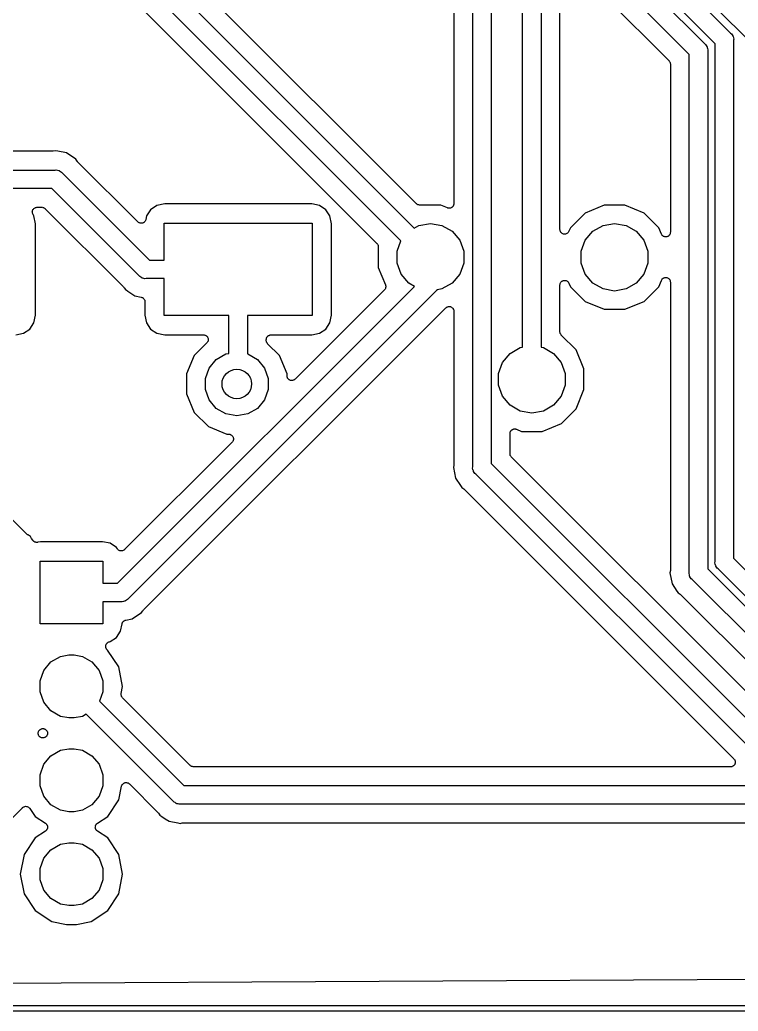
# Model space of a CAD drawing. Extents: x 92.1 to 192.1, y -135.1 to -45.9.
# Drawn here: x 128.75 to 148.17, y -135.07 to -108.26 of the extents above; entities that cross this region are included whole.
import ezdxf

# ---------------------------------------------------------------- set-up
doc = ezdxf.new("R2010")
doc.units = 0
doc.header["$MEASUREMENT"] = 0
doc.layers.add('BLACK', color=7, linetype='CONTINUOUS')

msp = doc.modelspace()

# ---------------------------------------------------------------- linework, layer by layer
at = {"layer": 'BLACK', "linetype": 'CONTINUOUS'}
for p, q in [((116.768, -77.4184), (147.967, -108.617)), ((149.997, -110.364), (117.049, -77.4165)), ((115.996, -77.636), (147.267, -108.907)), ((147.548, -108.906), (116.349, -77.7064)), ((146.848, -109.195), (115.577, -77.924)), ((113.726, -88.2011), (139.418, -113.893)), ((139.479, -113.236), (114.271, -88.0278)), ((139.056, -114.238), (113.307, -88.4891)), ((113.751, -89.6514), (138.407, -114.308)), ((140.996, -120.355), (140.996, -105.323)), ((141.496, -105.23), (141.496, -120.262)), ((140.488, -105.586), (140.488, -113.23)), ((142.846, -105.59), (142.846, -117.113)), ((142.346, -117.113), (142.346, -105.683)), ((143.57, -106.636), (146.303, -109.369)), ((143.354, -113.93), (143.354, -106.726)), ((147.967, -108.617), (147.992, -108.639)), ((147.992, -108.639), (148.009, -108.668)), ((148.009, -108.668), (148.028, -108.695)), ((148.028, -108.695), (148.031, -108.705)), ((148.031, -108.705), (148.037, -108.715)), ((148.037, -108.715), (148.042, -108.748)), ((148.042, -108.748), (148.051, -108.78)), ((148.051, -108.78), (148.048, -108.813)), ((148.048, -108.813), (148.048, -122.823)), ((147.267, -108.907), (147.292, -108.929)), ((147.292, -108.929), (147.309, -108.957)), ((147.309, -108.957), (147.328, -108.985)), ((147.328, -108.985), (147.331, -108.995)), ((147.331, -108.995), (147.337, -109.005)), ((147.337, -109.005), (147.342, -109.038)), ((147.342, -109.038), (147.351, -109.07)), ((147.351, -109.07), (147.348, -109.103)), ((147.348, -109.103), (147.348, -123.113)), ((147.548, -122.916), (147.548, -108.906)), ((146.303, -109.369), (146.306, -109.373)), ((146.306, -109.373), (146.31, -109.377)), ((146.31, -109.377), (146.319, -109.391)), ((146.319, -109.391), (146.328, -109.405)), ((146.328, -109.405), (146.33, -109.41)), ((146.848, -123.206), (146.848, -109.195)), ((146.33, -109.41), (146.332, -109.415)), ((146.332, -109.415), (146.335, -109.431)), ((146.335, -109.431), (146.34, -109.447)), ((146.34, -109.447), (146.339, -109.453)), ((146.339, -109.453), (146.34, -109.459)), ((146.34, -109.459), (146.34, -114.007)), ((129.632, -111.815), (124.316, -111.815)), ((129.644, -111.813), (129.632, -111.815)), ((129.657, -111.812), (129.644, -111.813)), ((129.719, -111.8), (129.657, -111.812)), ((129.782, -111.812), (129.719, -111.8)), ((130.015, -111.859), (129.782, -111.812)), ((129.782, -111.812), (129.782, -111.812)), ((130.266, -112.026), (130.015, -111.859)), ((130.301, -112.079), (130.266, -112.026)), ((130.31, -112.088), (130.301, -112.079)), ((123.669, -112.323), (129.708, -112.323)), ((129.708, -112.323), (129.741, -112.32)), ((129.741, -112.32), (129.773, -112.328)), ((129.773, -112.328), (129.806, -112.334)), ((129.806, -112.334), (129.816, -112.34)), ((129.816, -112.34), (129.826, -112.343)), ((129.826, -112.343), (129.854, -112.362)), ((130.317, -112.098), (130.31, -112.088)), ((131.945, -113.727), (130.317, -112.098)), ((129.854, -112.362), (129.882, -112.378)), ((129.882, -112.378), (129.904, -112.404)), ((129.904, -112.404), (132.261, -114.761)), ((129.616, -112.823), (123.669, -112.823)), ((131.973, -115.18), (129.616, -112.823)), ((129.094, -113.436), (129.1, -113.419)), ((129.1, -113.419), (129.105, -113.402)), ((129.105, -113.402), (129.107, -113.398)), ((129.107, -113.398), (129.109, -113.394)), ((129.109, -113.394), (129.12, -113.381)), ((129.12, -113.381), (129.131, -113.366)), ((129.131, -113.366), (129.134, -113.364)), ((129.134, -113.364), (129.137, -113.361)), ((129.137, -113.361), (129.152, -113.352)), ((129.152, -113.352), (129.167, -113.342)), ((129.167, -113.342), (129.172, -113.341)), ((129.172, -113.341), (129.175, -113.338)), ((129.175, -113.338), (129.193, -113.335)), ((129.193, -113.335), (129.21, -113.331)), ((129.21, -113.331), (129.214, -113.332)), ((129.214, -113.332), (129.219, -113.331)), ((129.219, -113.331), (129.353, -113.331)), ((129.353, -113.331), (129.358, -113.332)), ((129.358, -113.332), (129.364, -113.331)), ((129.364, -113.331), (129.38, -113.336)), ((129.38, -113.336), (129.396, -113.338)), ((129.396, -113.338), (129.401, -113.341)), ((129.401, -113.341), (129.406, -113.343)), ((129.406, -113.343), (129.42, -113.352)), ((129.42, -113.352), (129.434, -113.361)), ((129.434, -113.361), (129.438, -113.365)), ((129.438, -113.365), (129.442, -113.368)), ((129.442, -113.368), (131.56, -115.486)), ((132.291, -113.395), (132.179, -113.563)), ((132.459, -113.283), (132.291, -113.395)), ((132.67, -113.241), (132.459, -113.283)), ((136.645, -113.241), (132.67, -113.241)), ((136.856, -113.283), (136.645, -113.241)), ((137.024, -113.395), (136.856, -113.283)), ((137.136, -113.563), (137.024, -113.395)), ((139.484, -113.239), (139.479, -113.236)), ((139.487, -113.243), (139.484, -113.239)), ((139.502, -113.252), (139.487, -113.243)), ((139.515, -113.261), (139.502, -113.252)), ((139.521, -113.263), (139.515, -113.261)), ((139.526, -113.265), (139.521, -113.263)), ((139.542, -113.268), (139.526, -113.265)), ((139.558, -113.273), (139.542, -113.268)), ((139.563, -113.272), (139.558, -113.273)), ((139.569, -113.273), (139.563, -113.272)), ((140.132, -113.273), (139.569, -113.273)), ((140.312, -113.347), (140.132, -113.273)), ((140.326, -113.35), (140.312, -113.347)), ((140.339, -113.355), (140.326, -113.35)), ((140.347, -113.355), (140.339, -113.355)), ((140.355, -113.357), (140.347, -113.355)), ((140.369, -113.355), (140.355, -113.357)), ((140.383, -113.355), (140.369, -113.355)), ((140.391, -113.352), (140.383, -113.355)), ((140.399, -113.351), (140.391, -113.352)), ((140.411, -113.345), (140.399, -113.351)), ((140.424, -113.34), (140.411, -113.345)), ((140.43, -113.335), (140.424, -113.34)), ((140.438, -113.331), (140.43, -113.335)), ((140.447, -113.321), (140.438, -113.331)), ((140.458, -113.312), (140.447, -113.321)), ((140.462, -113.304), (140.458, -113.312)), ((140.468, -113.298), (140.462, -113.304)), ((140.473, -113.285), (140.468, -113.298)), ((140.48, -113.273), (140.473, -113.285)), ((140.481, -113.265), (140.48, -113.273)), ((140.485, -113.258), (140.481, -113.265)), ((140.488, -113.23), (140.485, -113.244)), ((140.485, -113.244), (140.485, -113.258)), ((144.551, -113.273), (144.033, -113.487)), ((145.111, -113.273), (144.551, -113.273)), ((145.628, -113.487), (145.111, -113.273)), ((129.092, -113.444), (129.094, -113.44)), ((129.094, -113.462), (129.092, -113.444)), ((129.094, -113.44), (129.094, -113.436)), ((129.094, -113.48), (129.094, -113.462)), ((129.095, -113.484), (129.094, -113.48)), ((129.095, -113.488), (129.095, -113.484)), ((129.102, -113.504), (129.095, -113.488)), ((129.109, -113.521), (129.102, -113.504)), ((129.111, -113.525), (129.109, -113.521)), ((129.113, -113.528), (129.111, -113.525)), ((129.136, -113.563), (129.113, -113.528)), ((129.178, -113.774), (129.136, -113.563)), ((132.15, -113.686), (132.143, -113.703)), ((132.158, -113.67), (132.15, -113.686)), ((132.159, -113.662), (132.158, -113.666)), ((132.158, -113.666), (132.158, -113.67)), ((132.179, -113.563), (132.159, -113.662)), ((137.178, -113.774), (137.136, -113.563)), ((144.033, -113.487), (143.637, -113.883)), ((146.024, -113.883), (145.628, -113.487)), ((129.178, -116.249), (129.178, -113.774)), ((131.949, -113.729), (131.945, -113.727)), ((131.951, -113.732), (131.949, -113.729)), ((131.966, -113.742), (131.951, -113.732)), ((131.981, -113.752), (131.966, -113.742)), ((131.985, -113.753), (131.981, -113.752)), ((131.989, -113.755), (131.985, -113.753)), ((132.006, -113.759), (131.989, -113.755)), ((132.024, -113.763), (132.006, -113.759)), ((132.028, -113.763), (132.024, -113.763)), ((132.032, -113.764), (132.028, -113.763)), ((132.05, -113.761), (132.032, -113.764)), ((132.068, -113.76), (132.05, -113.761)), ((132.072, -113.758), (132.068, -113.76)), ((132.076, -113.757), (132.072, -113.758)), ((132.091, -113.749), (132.076, -113.757)), ((132.108, -113.741), (132.091, -113.749)), ((132.111, -113.738), (132.108, -113.741)), ((132.114, -113.736), (132.111, -113.738)), ((132.126, -113.722), (132.114, -113.736)), ((132.139, -113.71), (132.126, -113.722)), ((132.141, -113.706), (132.139, -113.71)), ((132.143, -113.703), (132.141, -113.706)), ((132.658, -114.761), (132.658, -113.761)), ((132.658, -113.761), (136.658, -113.761)), ((136.658, -113.761), (136.658, -116.261)), ((137.178, -116.249), (137.178, -113.774)), ((139.418, -113.893), (139.54, -113.822)), ((139.54, -113.822), (139.852, -113.767)), ((139.852, -113.767), (140.165, -113.822)), ((140.165, -113.822), (140.44, -113.981)), ((143.357, -113.949), (143.354, -113.93)), ((143.359, -113.968), (143.357, -113.949)), ((143.637, -113.883), (143.598, -113.978)), ((144.243, -113.981), (144.518, -113.822)), ((144.518, -113.822), (144.831, -113.767)), ((144.831, -113.767), (145.143, -113.822)), ((145.143, -113.822), (145.418, -113.981)), ((146.096, -114.055), (146.024, -113.883)), ((140.44, -113.981), (140.644, -114.224)), ((140.644, -114.224), (140.752, -114.522)), ((143.361, -113.97), (143.359, -113.968)), ((143.361, -113.973), (143.361, -113.97)), ((143.371, -113.99), (143.361, -113.973)), ((143.38, -114.007), (143.371, -113.99)), ((143.382, -114.009), (143.38, -114.007)), ((143.383, -114.011), (143.382, -114.009)), ((143.398, -114.024), (143.383, -114.011)), ((143.412, -114.037), (143.398, -114.024)), ((143.415, -114.038), (143.412, -114.037)), ((143.417, -114.04), (143.415, -114.038)), ((143.435, -114.046), (143.417, -114.04)), ((143.453, -114.054), (143.435, -114.046)), ((143.456, -114.054), (143.453, -114.054)), ((143.459, -114.055), (143.456, -114.054)), ((143.478, -114.055), (143.459, -114.055)), ((143.497, -114.055), (143.478, -114.055)), ((143.5, -114.055), (143.497, -114.055)), ((143.503, -114.055), (143.5, -114.055)), ((143.521, -114.048), (143.503, -114.055)), ((143.539, -114.042), (143.521, -114.048)), ((143.541, -114.04), (143.539, -114.042)), ((143.544, -114.04), (143.541, -114.04)), ((143.559, -114.027), (143.544, -114.04)), ((143.574, -114.015), (143.559, -114.027)), ((143.576, -114.013), (143.574, -114.015)), ((143.578, -114.011), (143.576, -114.013)), ((143.588, -113.994), (143.578, -114.011)), ((143.598, -113.978), (143.588, -113.994)), ((143.931, -114.522), (144.039, -114.224)), ((144.039, -114.224), (144.243, -113.981)), ((145.418, -113.981), (145.622, -114.224)), ((145.622, -114.224), (145.731, -114.522)), ((146.106, -114.072), (146.096, -114.055)), ((146.116, -114.088), (146.106, -114.072)), ((146.118, -114.09), (146.116, -114.088)), ((146.119, -114.093), (146.118, -114.09)), ((146.135, -114.104), (146.119, -114.093)), ((146.149, -114.117), (146.135, -114.104)), ((146.152, -114.118), (146.149, -114.117)), ((146.154, -114.119), (146.152, -114.118)), ((146.173, -114.125), (146.154, -114.119)), ((146.191, -114.132), (146.173, -114.125)), ((146.194, -114.132), (146.191, -114.132)), ((146.196, -114.133), (146.194, -114.132)), ((146.216, -114.132), (146.196, -114.133)), ((146.235, -114.132), (146.216, -114.132)), ((146.238, -114.131), (146.235, -114.132)), ((146.24, -114.131), (146.238, -114.131)), ((146.258, -114.123), (146.24, -114.131)), ((146.276, -114.117), (146.258, -114.123)), ((146.279, -114.115), (146.276, -114.117)), ((146.281, -114.114), (146.279, -114.115)), ((146.295, -114.101), (146.281, -114.114)), ((146.31, -114.088), (146.295, -114.101)), ((146.312, -114.086), (146.31, -114.088)), ((146.314, -114.084), (146.312, -114.086)), ((146.323, -114.067), (146.314, -114.084)), ((146.332, -114.05), (146.323, -114.067)), ((146.333, -114.047), (146.332, -114.05)), ((146.334, -114.045), (146.333, -114.047)), ((146.337, -114.026), (146.334, -114.045)), ((146.34, -114.007), (146.337, -114.026)), ((138.407, -114.308), (138.41, -114.312)), ((138.41, -114.312), (138.415, -114.316)), ((138.415, -114.316), (138.423, -114.33)), ((138.423, -114.33), (138.433, -114.344)), ((138.433, -114.344), (138.434, -114.349)), ((138.434, -114.349), (138.437, -114.354)), ((138.437, -114.354), (138.44, -114.37)), ((138.44, -114.37), (138.444, -114.387)), ((138.444, -114.387), (138.443, -114.392)), ((138.443, -114.392), (138.444, -114.398)), ((138.444, -114.398), (138.444, -114.961)), ((138.952, -114.522), (139.056, -114.238)), ((132.261, -114.761), (132.658, -114.761)), ((138.952, -114.84), (138.952, -114.522)), ((140.752, -114.522), (140.752, -114.84)), ((143.931, -114.84), (143.931, -114.522)), ((145.731, -114.522), (145.731, -114.84)), ((138.444, -114.961), (138.638, -115.428)), ((139.061, -115.138), (138.952, -114.84)), ((140.752, -114.84), (140.644, -115.138)), ((144.039, -115.138), (143.931, -114.84)), ((145.731, -114.84), (145.622, -115.138)), ((131.994, -115.206), (131.973, -115.18)), ((132.023, -115.222), (131.994, -115.206)), ((132.05, -115.241), (132.023, -115.222)), ((132.061, -115.244), (132.05, -115.241)), ((132.071, -115.25), (132.061, -115.244)), ((132.103, -115.256), (132.071, -115.25)), ((132.135, -115.264), (132.103, -115.256)), ((132.168, -115.261), (132.135, -115.264)), ((132.658, -115.261), (132.168, -115.261)), ((132.658, -116.261), (132.658, -115.261)), ((139.265, -115.381), (139.061, -115.138)), ((140.644, -115.138), (140.44, -115.381)), ((144.243, -115.381), (144.039, -115.138)), ((145.622, -115.138), (145.418, -115.381)), ((146.096, -115.307), (146.106, -115.29)), ((146.106, -115.29), (146.116, -115.274)), ((146.116, -115.274), (146.118, -115.272)), ((146.118, -115.272), (146.119, -115.269)), ((146.119, -115.269), (146.135, -115.258)), ((146.135, -115.258), (146.149, -115.245)), ((146.149, -115.245), (146.152, -115.244)), ((146.152, -115.244), (146.154, -115.243)), ((146.154, -115.243), (146.173, -115.237)), ((146.173, -115.237), (146.191, -115.23)), ((146.191, -115.23), (146.194, -115.23)), ((146.194, -115.23), (146.196, -115.229)), ((146.196, -115.229), (146.216, -115.23)), ((146.216, -115.23), (146.235, -115.23)), ((146.235, -115.23), (146.238, -115.231)), ((146.238, -115.231), (146.24, -115.231)), ((146.24, -115.231), (146.258, -115.239)), ((146.258, -115.239), (146.276, -115.245)), ((146.276, -115.245), (146.279, -115.247)), ((146.279, -115.247), (146.281, -115.248)), ((146.281, -115.248), (146.295, -115.261)), ((146.295, -115.261), (146.31, -115.274)), ((146.31, -115.274), (146.312, -115.276)), ((146.312, -115.276), (146.314, -115.278)), ((146.314, -115.278), (146.323, -115.295)), ((146.323, -115.295), (146.332, -115.312)), ((131.396, -123.499), (139.423, -115.472)), ((131.56, -115.486), (131.567, -115.496)), ((131.567, -115.496), (131.576, -115.505)), ((131.576, -115.505), (131.611, -115.558)), ((131.611, -115.558), (131.664, -115.593)), ((138.61, -115.566), (136.195, -117.982)), ((138.615, -115.559), (138.61, -115.566)), ((138.621, -115.554), (138.615, -115.559)), ((138.628, -115.541), (138.621, -115.554)), ((138.636, -115.53), (138.628, -115.541)), ((138.638, -115.522), (138.636, -115.53)), ((138.638, -115.428), (138.64, -115.436)), ((138.642, -115.515), (138.638, -115.522)), ((138.64, -115.436), (138.643, -115.444)), ((138.643, -115.501), (138.642, -115.515)), ((138.643, -115.444), (138.644, -115.457)), ((138.647, -115.487), (138.643, -115.501)), ((138.644, -115.457), (138.647, -115.471)), ((138.647, -115.471), (138.646, -115.479)), ((138.646, -115.479), (138.647, -115.487)), ((139.423, -115.472), (139.265, -115.381)), ((140.045, -115.561), (140.021, -115.58)), ((140.165, -115.54), (140.045, -115.561)), ((140.44, -115.381), (140.165, -115.54)), ((143.354, -115.432), (143.357, -115.413)), ((143.354, -116.697), (143.354, -115.432)), ((143.357, -115.413), (143.359, -115.394)), ((143.359, -115.394), (143.361, -115.392)), ((143.361, -115.389), (143.371, -115.372)), ((143.361, -115.392), (143.361, -115.389)), ((143.371, -115.372), (143.38, -115.355)), ((143.38, -115.355), (143.382, -115.353)), ((143.382, -115.353), (143.383, -115.351)), ((143.383, -115.351), (143.398, -115.338)), ((143.398, -115.338), (143.412, -115.325)), ((143.412, -115.325), (143.415, -115.324)), ((143.415, -115.324), (143.417, -115.322)), ((143.417, -115.322), (143.435, -115.316)), ((143.435, -115.316), (143.453, -115.308)), ((143.453, -115.308), (143.456, -115.308)), ((143.456, -115.308), (143.459, -115.307)), ((143.459, -115.307), (143.478, -115.307)), ((143.478, -115.307), (143.497, -115.307)), ((143.497, -115.307), (143.5, -115.307)), ((143.5, -115.307), (143.503, -115.307)), ((143.503, -115.307), (143.521, -115.314)), ((143.521, -115.314), (143.539, -115.32)), ((143.539, -115.32), (143.541, -115.322)), ((143.541, -115.322), (143.544, -115.322)), ((143.544, -115.322), (143.559, -115.335)), ((143.559, -115.335), (143.574, -115.347)), ((143.574, -115.347), (143.576, -115.349)), ((143.576, -115.349), (143.578, -115.351)), ((143.578, -115.351), (143.588, -115.368)), ((143.588, -115.368), (143.598, -115.384)), ((143.598, -115.384), (143.637, -115.479)), ((143.637, -115.479), (144.033, -115.875)), ((144.518, -115.54), (144.243, -115.381)), ((144.831, -115.595), (144.518, -115.54)), ((145.143, -115.54), (144.831, -115.595)), ((145.418, -115.381), (145.143, -115.54)), ((145.628, -115.875), (146.024, -115.479)), ((146.024, -115.479), (146.096, -115.307)), ((146.332, -115.312), (146.333, -115.315)), ((146.333, -115.315), (146.334, -115.317)), ((146.334, -115.317), (146.337, -115.336)), ((146.337, -115.336), (146.34, -115.355)), ((146.34, -115.355), (146.34, -123.13)), ((131.664, -115.593), (131.664, -115.593)), ((131.664, -115.593), (131.67, -115.597)), ((131.67, -115.597), (131.67, -115.597)), ((131.67, -115.597), (131.67, -115.597)), ((131.67, -115.597), (131.862, -115.725)), ((140.021, -115.58), (131.684, -123.918)), ((131.862, -115.725), (132.035, -115.76)), ((132.035, -115.76), (132.054, -115.767)), ((132.054, -115.767), (132.074, -115.774)), ((132.074, -115.774), (132.075, -115.775)), ((132.075, -115.775), (132.076, -115.776)), ((132.076, -115.776), (132.092, -115.789)), ((132.092, -115.789), (132.107, -115.803)), ((132.107, -115.803), (132.108, -115.804)), ((132.108, -115.804), (132.109, -115.805)), ((132.109, -115.805), (132.119, -115.823)), ((132.119, -115.823), (132.13, -115.841)), ((132.097, -124.223), (140.271, -116.05)), ((132.13, -115.841), (132.13, -115.842)), ((132.13, -115.842), (132.13, -115.843)), ((132.13, -115.843), (132.134, -115.864)), ((132.134, -115.864), (132.137, -115.884)), ((132.137, -115.884), (132.137, -116.249)), ((140.271, -116.05), (140.284, -116.04)), ((140.284, -116.04), (140.297, -116.029)), ((140.297, -116.029), (140.302, -116.027)), ((140.302, -116.027), (140.307, -116.024)), ((140.307, -116.024), (140.323, -116.02)), ((140.323, -116.02), (140.339, -116.014)), ((140.339, -116.014), (140.344, -116.014)), ((140.344, -116.014), (140.35, -116.013)), ((140.35, -116.013), (140.366, -116.014)), ((140.366, -116.014), (140.383, -116.014)), ((140.383, -116.014), (140.388, -116.016)), ((140.388, -116.016), (140.393, -116.017)), ((140.393, -116.017), (140.409, -116.024)), ((140.409, -116.024), (140.424, -116.029)), ((140.424, -116.029), (140.428, -116.033)), ((140.428, -116.033), (140.433, -116.035)), ((140.433, -116.035), (140.445, -116.047)), ((140.445, -116.047), (140.458, -116.058)), ((140.458, -116.058), (140.461, -116.063)), ((140.461, -116.063), (140.465, -116.067)), ((140.465, -116.067), (140.472, -116.082)), ((140.472, -116.082), (140.48, -116.096)), ((140.48, -116.096), (140.481, -116.101)), ((140.481, -116.101), (140.483, -116.107)), ((140.483, -116.107), (140.485, -116.123)), ((144.033, -115.875), (144.551, -116.089)), ((144.551, -116.089), (145.111, -116.089)), ((145.111, -116.089), (145.628, -115.875)), ((129.136, -116.459), (129.178, -116.249)), ((132.137, -116.249), (132.179, -116.459)), ((134.408, -116.261), (132.658, -116.261)), ((134.408, -117.284), (134.408, -116.261)), ((136.658, -116.261), (134.908, -116.261)), ((134.908, -116.261), (134.908, -117.298)), ((137.136, -116.459), (137.178, -116.249)), ((140.485, -116.123), (140.488, -116.139)), ((140.488, -116.139), (140.488, -120.278)), ((128.856, -116.74), (129.024, -116.627)), ((129.024, -116.627), (129.136, -116.459)), ((132.179, -116.459), (132.291, -116.627)), ((132.291, -116.627), (132.459, -116.74)), ((136.856, -116.74), (137.024, -116.627)), ((137.024, -116.627), (137.136, -116.459)), ((128.645, -116.782), (128.856, -116.74)), ((132.459, -116.74), (132.67, -116.782)), ((132.67, -116.782), (133.721, -116.782)), ((133.721, -116.782), (133.738, -116.785)), ((133.738, -116.785), (133.754, -116.786)), ((133.754, -116.786), (133.759, -116.788)), ((133.759, -116.788), (133.765, -116.789)), ((133.765, -116.789), (133.779, -116.798)), ((133.779, -116.798), (133.794, -116.805)), ((133.794, -116.805), (133.798, -116.809)), ((133.798, -116.809), (133.803, -116.811)), ((133.803, -116.811), (133.814, -116.824)), ((133.814, -116.824), (133.825, -116.836)), ((133.825, -116.836), (133.828, -116.841)), ((133.828, -116.841), (133.831, -116.845)), ((133.831, -116.845), (133.837, -116.861)), ((133.837, -116.861), (133.844, -116.876)), ((133.844, -116.876), (133.844, -116.881)), ((133.844, -116.881), (133.846, -116.887)), ((133.846, -116.887), (133.846, -116.903)), ((133.846, -116.903), (133.848, -116.92)), ((135.416, -116.909), (135.418, -116.898)), ((135.416, -116.932), (135.416, -116.909)), ((135.418, -116.887), (135.421, -116.876)), ((135.418, -116.898), (135.418, -116.887)), ((135.421, -116.876), (135.423, -116.865)), ((135.423, -116.865), (135.429, -116.856)), ((135.429, -116.856), (135.433, -116.845)), ((135.433, -116.845), (135.44, -116.837)), ((135.44, -116.837), (135.445, -116.827)), ((135.445, -116.827), (135.454, -116.82)), ((135.454, -116.82), (135.461, -116.811)), ((135.461, -116.811), (135.471, -116.806)), ((135.471, -116.806), (135.479, -116.799)), ((135.479, -116.799), (135.49, -116.795)), ((135.49, -116.795), (135.499, -116.789)), ((135.499, -116.789), (135.51, -116.787)), ((135.51, -116.787), (135.521, -116.784)), ((135.521, -116.784), (135.532, -116.784)), ((135.532, -116.784), (135.543, -116.782)), ((135.543, -116.782), (136.645, -116.782)), ((136.645, -116.782), (136.856, -116.74)), ((143.355, -116.703), (143.354, -116.697)), ((143.354, -116.708), (143.355, -116.703)), ((143.358, -116.724), (143.354, -116.708)), ((143.361, -116.741), (143.358, -116.724)), ((143.364, -116.745), (143.361, -116.741)), ((143.365, -116.751), (143.364, -116.745)), ((143.375, -116.764), (143.365, -116.751)), ((143.383, -116.779), (143.375, -116.764)), ((143.388, -116.782), (143.383, -116.779)), ((143.391, -116.787), (143.388, -116.782)), ((143.789, -117.185), (143.391, -116.787)), ((133.811, -116.998), (133.469, -117.341)), ((133.821, -116.985), (133.811, -116.998)), ((133.831, -116.972), (133.821, -116.985)), ((133.833, -116.967), (133.831, -116.972)), ((133.836, -116.962), (133.833, -116.967)), ((133.841, -116.946), (133.836, -116.962)), ((133.846, -116.931), (133.841, -116.946)), ((133.848, -116.92), (133.846, -116.925)), ((133.846, -116.925), (133.846, -116.931)), ((135.417, -116.938), (135.416, -116.932)), ((135.416, -116.944), (135.417, -116.938)), ((135.42, -116.96), (135.416, -116.944)), ((135.423, -116.976), (135.42, -116.96)), ((135.426, -116.981), (135.423, -116.976)), ((135.427, -116.986), (135.426, -116.981)), ((135.437, -117), (135.427, -116.986)), ((135.445, -117.014), (135.437, -117)), ((135.45, -117.018), (135.445, -117.014)), ((135.453, -117.022), (135.45, -117.018)), ((135.771, -117.341), (135.453, -117.022)), ((142.008, -117.283), (142.283, -117.124)), ((142.283, -117.124), (142.346, -117.113)), ((142.846, -117.113), (142.908, -117.124)), ((142.908, -117.124), (143.183, -117.283)), ((133.469, -117.341), (133.262, -117.84)), ((133.873, -117.678), (134.065, -117.449)), ((134.065, -117.449), (134.325, -117.299)), ((134.325, -117.299), (134.408, -117.284)), ((134.908, -117.298), (134.915, -117.299)), ((134.915, -117.299), (135.175, -117.449)), ((135.175, -117.449), (135.367, -117.678)), ((135.978, -117.84), (135.771, -117.341)), ((141.804, -117.526), (142.008, -117.283)), ((143.183, -117.283), (143.387, -117.526)), ((144.004, -117.703), (143.789, -117.185)), ((133.77, -117.96), (133.873, -117.678)), ((135.367, -117.678), (135.47, -117.96)), ((141.696, -117.824), (141.804, -117.526)), ((143.387, -117.526), (143.496, -117.824)), ((144.004, -118.263), (144.004, -117.703)), ((133.262, -117.84), (133.262, -118.38)), ((133.77, -118.26), (133.77, -117.96)), ((135.47, -117.96), (135.47, -118.26)), ((135.978, -117.892), (135.978, -117.84)), ((135.981, -117.908), (135.978, -117.892)), ((135.982, -117.925), (135.981, -117.908)), ((135.985, -117.93), (135.982, -117.925)), ((135.986, -117.935), (135.985, -117.93)), ((135.994, -117.95), (135.986, -117.935)), ((136.001, -117.965), (135.994, -117.95)), ((136.005, -117.969), (136.001, -117.965)), ((136.008, -117.973), (136.005, -117.969)), ((136.02, -117.984), (136.008, -117.973)), ((136.032, -117.996), (136.02, -117.984)), ((136.195, -117.982), (136.181, -117.991)), ((141.696, -118.142), (141.696, -117.824)), ((143.496, -117.824), (143.496, -118.142)), ((136.037, -117.998), (136.032, -117.996)), ((136.041, -118.002), (136.037, -117.998)), ((136.057, -118.007), (136.041, -118.002)), ((136.072, -118.014), (136.057, -118.007)), ((136.078, -118.015), (136.072, -118.014)), ((136.083, -118.017), (136.078, -118.015)), ((136.1, -118.017), (136.083, -118.017)), ((136.116, -118.018), (136.1, -118.017)), ((136.121, -118.017), (136.116, -118.018)), ((136.127, -118.017), (136.121, -118.017)), ((136.143, -118.011), (136.127, -118.017)), ((136.159, -118.007), (136.143, -118.011)), ((136.163, -118.004), (136.159, -118.007)), ((136.168, -118.002), (136.163, -118.004)), ((136.181, -117.991), (136.168, -118.002)), ((141.804, -118.44), (141.696, -118.142)), ((143.496, -118.142), (143.387, -118.44)), ((133.262, -118.38), (133.469, -118.879)), ((133.873, -118.542), (133.77, -118.26)), ((135.47, -118.26), (135.367, -118.542)), ((142.008, -118.683), (141.804, -118.44)), ((143.387, -118.44), (143.183, -118.683)), ((143.789, -118.781), (144.004, -118.263)), ((134.065, -118.771), (133.873, -118.542)), ((134.325, -118.921), (134.065, -118.771)), ((135.175, -118.771), (134.915, -118.921)), ((135.367, -118.542), (135.175, -118.771)), ((142.283, -118.842), (142.008, -118.683)), ((143.183, -118.683), (142.908, -118.842)), ((143.393, -119.177), (143.789, -118.781)), ((133.469, -118.879), (133.851, -119.261)), ((134.62, -118.973), (134.325, -118.921)), ((134.915, -118.921), (134.62, -118.973)), ((142.596, -118.897), (142.283, -118.842)), ((142.908, -118.842), (142.596, -118.897)), ((133.851, -119.261), (134.35, -119.468)), ((142.122, -119.327), (142.136, -119.325)), ((142.136, -119.325), (142.144, -119.327)), ((142.876, -119.391), (143.393, -119.177)), ((134.35, -119.468), (134.402, -119.468)), ((134.402, -119.468), (134.418, -119.471)), ((134.418, -119.471), (134.435, -119.472)), ((134.435, -119.472), (134.44, -119.475)), ((134.44, -119.475), (134.445, -119.476)), ((134.445, -119.476), (134.46, -119.484)), ((134.46, -119.484), (134.475, -119.491)), ((134.475, -119.491), (134.479, -119.495)), ((134.479, -119.495), (134.483, -119.498)), ((134.483, -119.498), (134.494, -119.51)), ((134.494, -119.51), (134.506, -119.522)), ((134.506, -119.522), (134.508, -119.527)), ((134.508, -119.527), (134.512, -119.531)), ((134.512, -119.531), (134.517, -119.547)), ((134.517, -119.547), (134.524, -119.562)), ((134.524, -119.562), (134.525, -119.568)), ((134.525, -119.568), (134.527, -119.573)), ((134.527, -119.573), (134.527, -119.59)), ((134.527, -119.59), (134.528, -119.606)), ((142.004, -119.452), (142.006, -119.438)), ((142.004, -119.999), (142.004, -119.452)), ((142.006, -119.438), (142.007, -119.424)), ((142.007, -119.424), (142.01, -119.417)), ((142.01, -119.417), (142.011, -119.408)), ((142.011, -119.408), (142.018, -119.396)), ((142.018, -119.396), (142.023, -119.384)), ((142.023, -119.384), (142.029, -119.377)), ((142.029, -119.377), (142.033, -119.37)), ((142.033, -119.37), (142.044, -119.361)), ((142.044, -119.361), (142.053, -119.351)), ((142.053, -119.351), (142.061, -119.347)), ((142.061, -119.347), (142.067, -119.342)), ((142.067, -119.342), (142.08, -119.337)), ((142.08, -119.337), (142.092, -119.331)), ((142.092, -119.331), (142.101, -119.33)), ((142.101, -119.33), (142.109, -119.327)), ((142.109, -119.327), (142.122, -119.327)), ((142.144, -119.327), (142.153, -119.327)), ((142.153, -119.327), (142.166, -119.332)), ((142.166, -119.332), (142.179, -119.335)), ((142.179, -119.335), (142.316, -119.391)), ((142.316, -119.391), (142.876, -119.391)), ((134.492, -119.685), (131.587, -122.59)), ((134.501, -119.671), (134.492, -119.685)), ((134.512, -119.658), (134.501, -119.671)), ((134.514, -119.653), (134.512, -119.658)), ((134.517, -119.649), (134.514, -119.653)), ((134.521, -119.633), (134.517, -119.649)), ((134.527, -119.617), (134.521, -119.633)), ((134.528, -119.606), (134.527, -119.611)), ((134.527, -119.611), (134.527, -119.617)), ((142.005, -120.004), (142.004, -119.999)), ((142.004, -120.01), (142.005, -120.004)), ((142.008, -120.026), (142.004, -120.01)), ((142.011, -120.042), (142.008, -120.026)), ((142.014, -120.047), (142.011, -120.042)), ((142.015, -120.053), (142.014, -120.047)), ((142.025, -120.066), (142.015, -120.053)), ((142.033, -120.081), (142.025, -120.066)), ((142.038, -120.084), (142.033, -120.081)), ((142.041, -120.089), (142.038, -120.084)), ((149.681, -127.729), (142.041, -120.089)), ((128.966, -122.186), (127.003, -120.223)), ((140.485, -120.303), (140.473, -120.366)), ((140.473, -120.366), (140.532, -120.661)), ((140.488, -120.278), (140.485, -120.291)), ((140.485, -120.291), (140.485, -120.303)), ((140.993, -120.388), (140.996, -120.355)), ((141.001, -120.42), (140.993, -120.388)), ((141.496, -120.262), (149.508, -128.274)), ((140.532, -120.661), (140.664, -120.859)), ((141.007, -120.452), (141.001, -120.42)), ((141.013, -120.462), (141.007, -120.452)), ((141.016, -120.473), (141.013, -120.462)), ((141.035, -120.5), (141.016, -120.473)), ((141.051, -120.529), (141.035, -120.5)), ((141.077, -120.55), (141.051, -120.529)), ((149.22, -128.693), (141.077, -120.55)), ((140.664, -120.859), (140.664, -120.859)), ((140.664, -120.859), (140.699, -120.912)), ((140.699, -120.912), (140.752, -120.947)), ((140.752, -120.947), (140.761, -120.956)), ((140.761, -120.956), (140.771, -120.963)), ((140.771, -120.963), (148.057, -128.249)), ((128.977, -122.194), (128.966, -122.186)), ((128.986, -122.202), (128.977, -122.194)), ((129.039, -122.238), (128.986, -122.202)), ((129.074, -122.29), (129.039, -122.238)), ((129.106, -122.339), (129.074, -122.29)), ((129.112, -122.345), (129.106, -122.339)), ((129.117, -122.353), (129.112, -122.345)), ((129.127, -122.361), (129.117, -122.353)), ((129.137, -122.371), (129.127, -122.361)), ((129.144, -122.375), (129.137, -122.371)), ((129.151, -122.38), (129.144, -122.375)), ((129.164, -122.385), (129.151, -122.38)), ((129.177, -122.391), (129.164, -122.385)), ((129.185, -122.392), (129.177, -122.391)), ((129.193, -122.394), (129.185, -122.392)), ((129.207, -122.394), (129.193, -122.394)), ((129.22, -122.395), (129.207, -122.394)), ((129.229, -122.394), (129.22, -122.395)), ((129.237, -122.393), (129.229, -122.394)), ((129.312, -122.378), (129.237, -122.393)), ((130.987, -122.378), (129.312, -122.378)), ((131.198, -122.42), (130.987, -122.378)), ((131.366, -122.533), (131.198, -122.42)), ((131.391, -122.571), (131.366, -122.533)), ((131.392, -122.572), (131.391, -122.571)), ((131.393, -122.573), (131.392, -122.572)), ((131.407, -122.587), (131.393, -122.573)), ((131.422, -122.602), (131.407, -122.587)), ((131.423, -122.603), (131.422, -122.602)), ((131.424, -122.604), (131.423, -122.603)), ((131.443, -122.613), (131.424, -122.604)), ((131.461, -122.622), (131.443, -122.613)), ((131.463, -122.622), (131.461, -122.622)), ((131.464, -122.623), (131.463, -122.622)), ((131.485, -122.624), (131.464, -122.623)), ((131.505, -122.627), (131.485, -122.624)), ((131.507, -122.626), (131.505, -122.627)), ((131.508, -122.627), (131.507, -122.626)), ((131.528, -122.621), (131.508, -122.627)), ((131.548, -122.616), (131.528, -122.621)), ((131.549, -122.615), (131.548, -122.616)), ((131.551, -122.615), (131.549, -122.615)), ((131.567, -122.603), (131.551, -122.615)), ((131.585, -122.592), (131.567, -122.603)), ((131.587, -122.59), (131.585, -122.591)), ((131.585, -122.591), (131.585, -122.592)), ((129.3, -124.599), (129.3, -122.899)), ((129.3, -122.899), (131, -122.899)), ((131, -122.899), (131, -123.499)), ((147.545, -122.949), (147.548, -122.916)), ((147.554, -122.981), (147.545, -122.949)), ((147.559, -123.014), (147.554, -122.981)), ((147.565, -123.023), (147.559, -123.014)), ((147.568, -123.034), (147.565, -123.023)), ((147.587, -123.061), (147.568, -123.034)), ((147.604, -123.09), (147.587, -123.061)), ((148.048, -122.823), (151.74, -126.516)), ((146.338, -123.154), (146.325, -123.217)), ((146.325, -123.217), (146.384, -123.513)), ((146.34, -123.13), (146.338, -123.142)), ((146.338, -123.142), (146.338, -123.154)), ((146.845, -123.239), (146.848, -123.206)), ((146.854, -123.271), (146.845, -123.239)), ((146.859, -123.304), (146.854, -123.271)), ((146.865, -123.313), (146.859, -123.304)), ((146.868, -123.324), (146.865, -123.313)), ((146.887, -123.351), (146.868, -123.324)), ((147.348, -123.113), (151.685, -127.45)), ((147.629, -123.111), (147.604, -123.09)), ((151.452, -126.935), (147.629, -123.111)), ((131, -123.499), (131.396, -123.499)), ((146.384, -123.513), (146.516, -123.71)), ((146.904, -123.38), (146.887, -123.351)), ((146.929, -123.401), (146.904, -123.38)), ((151.397, -127.869), (146.929, -123.401)), ((146.516, -123.71), (146.516, -123.71)), ((146.516, -123.71), (146.552, -123.763)), ((146.552, -123.763), (146.604, -123.799)), ((146.604, -123.799), (146.613, -123.807)), ((146.613, -123.807), (146.624, -123.814)), ((146.624, -123.814), (150.358, -127.549)), ((131.489, -123.999), (131, -123.999)), ((131, -123.999), (131, -124.599)), ((131.522, -124.002), (131.489, -123.999)), ((131.554, -123.993), (131.522, -124.002)), ((131.586, -123.987), (131.554, -123.993)), ((131.596, -123.982), (131.586, -123.987)), ((131.607, -123.979), (131.596, -123.982)), ((131.634, -123.96), (131.607, -123.979)), ((131.663, -123.943), (131.634, -123.96)), ((131.684, -123.918), (131.663, -123.943)), ((131.795, -124.463), (132.046, -124.295)), ((132.046, -124.295), (132.081, -124.242)), ((132.081, -124.242), (132.09, -124.233)), ((132.09, -124.233), (132.097, -124.223)), ((131, -124.599), (129.3, -124.599)), ((131.478, -124.797), (131.518, -124.598)), ((131.518, -124.598), (131.521, -124.59)), ((131.521, -124.59), (131.522, -124.582)), ((131.522, -124.582), (131.529, -124.57)), ((131.529, -124.57), (131.534, -124.557)), ((131.534, -124.557), (131.539, -124.551)), ((131.539, -124.551), (131.543, -124.543)), ((131.543, -124.543), (131.554, -124.534)), ((131.554, -124.534), (131.563, -124.524)), ((131.563, -124.524), (131.57, -124.52)), ((131.57, -124.52), (131.576, -124.514)), ((131.576, -124.514), (131.589, -124.509)), ((131.589, -124.509), (131.601, -124.502)), ((131.601, -124.502), (131.61, -124.501)), ((131.61, -124.501), (131.617, -124.498)), ((131.617, -124.498), (131.795, -124.463)), ((131.366, -124.965), (131.478, -124.797)), ((131.075, -125.198), (131.079, -125.182)), ((131.076, -125.203), (131.075, -125.198)), ((131.075, -125.209), (131.076, -125.203)), ((131.078, -125.225), (131.075, -125.209)), ((131.08, -125.242), (131.078, -125.225)), ((131.079, -125.182), (131.082, -125.165)), ((131.082, -125.165), (131.084, -125.16)), ((131.084, -125.16), (131.086, -125.155)), ((131.086, -125.155), (131.095, -125.141)), ((131.095, -125.141), (131.103, -125.126)), ((131.103, -125.126), (131.107, -125.123)), ((131.107, -125.123), (131.11, -125.118)), ((131.11, -125.118), (131.124, -125.108)), ((131.124, -125.108), (131.136, -125.097)), ((131.136, -125.097), (131.141, -125.095)), ((131.141, -125.095), (131.146, -125.092)), ((131.146, -125.092), (131.162, -125.087)), ((131.162, -125.087), (131.177, -125.081)), ((131.177, -125.081), (131.198, -125.077)), ((131.198, -125.077), (131.366, -124.965)), ((129.595, -125.628), (129.854, -125.478)), ((129.854, -125.478), (130.075, -125.439)), ((130.075, -125.439), (130.224, -125.439)), ((130.224, -125.439), (130.445, -125.478)), ((130.445, -125.478), (130.704, -125.628)), ((131.083, -125.247), (131.08, -125.242)), ((131.084, -125.252), (131.083, -125.247)), ((131.092, -125.266), (131.084, -125.252)), ((131.1, -125.281), (131.092, -125.266)), ((131.104, -125.285), (131.1, -125.281)), ((131.106, -125.29), (131.104, -125.285)), ((131.119, -125.3), (131.106, -125.29)), ((131.127, -125.308), (131.119, -125.3)), ((131.429, -125.759), (131.127, -125.308)), ((129.402, -125.857), (129.595, -125.628)), ((130.704, -125.628), (130.897, -125.857)), ((131.534, -126.289), (131.429, -125.759)), ((129.3, -126.139), (129.402, -125.857)), ((130.897, -125.857), (131, -126.139)), ((129.3, -126.439), (129.3, -126.139)), ((131, -126.139), (131, -126.439)), ((131.496, -126.483), (131.534, -126.289)), ((129.402, -126.72), (129.3, -126.439)), ((131, -126.439), (130.907, -126.693)), ((131.494, -126.519), (131.495, -126.501)), ((131.495, -126.523), (131.494, -126.519)), ((131.495, -126.501), (131.496, -126.483)), ((131.495, -126.527), (131.495, -126.523)), ((131.5, -126.544), (131.495, -126.527)), ((131.505, -126.561), (131.5, -126.544)), ((131.507, -126.565), (131.505, -126.561)), ((131.509, -126.569), (131.507, -126.565)), ((129.595, -126.95), (129.402, -126.72)), ((130.907, -126.693), (133.188, -128.974)), ((131.52, -126.583), (131.509, -126.569)), ((131.53, -126.598), (131.52, -126.583)), ((133.362, -128.429), (131.53, -126.598)), ((129.854, -127.1), (129.595, -126.95)), ((130.075, -127.139), (129.854, -127.1)), ((130.445, -127.1), (130.224, -127.139)), ((130.548, -127.04), (130.445, -127.1)), ((132.9, -129.393), (130.548, -127.04)), ((130.224, -127.139), (130.075, -127.139)), ((129.25, -127.55), (129.254, -127.536)), ((129.251, -127.555), (129.25, -127.55)), ((129.25, -127.559), (129.251, -127.555)), ((129.251, -127.563), (129.25, -127.559)), ((129.25, -127.559), (129.25, -127.559)), ((129.25, -127.567), (129.251, -127.563)), ((129.254, -127.581), (129.25, -127.567)), ((129.254, -127.536), (129.255, -127.523)), ((129.255, -127.594), (129.254, -127.581)), ((129.255, -127.523), (129.257, -127.52)), ((129.257, -127.598), (129.255, -127.594)), ((129.257, -127.52), (129.258, -127.515)), ((129.258, -127.602), (129.257, -127.598)), ((129.258, -127.515), (129.26, -127.512)), ((129.26, -127.606), (129.258, -127.602)), ((129.26, -127.512), (129.261, -127.508)), ((129.261, -127.61), (129.26, -127.606)), ((129.261, -127.508), (129.269, -127.495)), ((129.269, -127.623), (129.261, -127.61)), ((129.269, -127.495), (129.275, -127.484)), ((129.275, -127.634), (129.269, -127.623)), ((129.275, -127.484), (129.277, -127.482)), ((129.277, -127.636), (129.275, -127.634)), ((129.277, -127.482), (129.28, -127.477)), ((129.28, -127.641), (129.277, -127.636)), ((129.28, -127.477), (129.283, -127.474)), ((129.283, -127.474), (129.285, -127.471)), ((129.285, -127.471), (129.299, -127.461)), ((129.299, -127.461), (129.307, -127.453)), ((129.307, -127.453), (129.309, -127.452)), ((129.307, -127.453), (129.307, -127.453)), ((129.309, -127.452), (129.314, -127.449)), ((129.314, -127.449), (129.317, -127.447)), ((129.317, -127.447), (129.321, -127.445)), ((129.321, -127.445), (129.337, -127.44)), ((129.337, -127.44), (129.347, -127.435)), ((129.347, -127.435), (129.35, -127.435)), ((129.35, -127.435), (129.355, -127.433)), ((129.355, -127.433), (129.359, -127.433)), ((129.359, -127.433), (129.363, -127.432)), ((129.363, -127.432), (129.379, -127.433)), ((129.379, -127.433), (129.391, -127.433)), ((129.391, -127.433), (129.394, -127.433)), ((129.394, -127.433), (129.399, -127.433)), ((129.399, -127.433), (129.403, -127.435)), ((129.403, -127.435), (129.407, -127.435)), ((129.407, -127.435), (129.421, -127.441)), ((129.421, -127.441), (129.434, -127.445)), ((129.434, -127.445), (129.437, -127.447)), ((129.437, -127.447), (129.441, -127.449)), ((129.441, -127.449), (129.444, -127.451)), ((129.444, -127.451), (129.447, -127.453)), ((129.447, -127.453), (129.448, -127.453)), ((129.448, -127.453), (129.458, -127.463)), ((129.458, -127.463), (129.469, -127.471)), ((129.469, -127.471), (129.472, -127.475)), ((129.472, -127.475), (129.474, -127.477)), ((129.474, -127.477), (129.476, -127.48)), ((129.476, -127.637), (129.474, -127.641)), ((129.476, -127.48), (129.48, -127.484)), ((129.48, -127.634), (129.476, -127.637)), ((129.48, -127.484), (129.486, -127.496)), ((129.486, -127.621), (129.48, -127.634)), ((129.486, -127.496), (129.494, -127.508)), ((129.494, -127.61), (129.486, -127.621)), ((129.494, -127.508), (129.495, -127.512)), ((129.495, -127.605), (129.494, -127.61)), ((129.495, -127.512), (129.496, -127.515)), ((129.496, -127.602), (129.495, -127.605)), ((129.496, -127.515), (129.497, -127.518)), ((129.497, -127.599), (129.496, -127.602)), ((129.497, -127.518), (129.499, -127.523)), ((129.499, -127.594), (129.497, -127.599)), ((129.499, -127.523), (129.501, -127.537)), ((129.501, -127.581), (129.499, -127.594)), ((129.501, -127.537), (129.504, -127.551)), ((129.504, -127.567), (129.501, -127.581)), ((129.504, -127.551), (129.504, -127.556)), ((129.504, -127.556), (129.504, -127.559)), ((129.504, -127.559), (129.504, -127.559)), ((129.504, -127.559), (129.504, -127.562)), ((129.504, -127.562), (129.504, -127.567)), ((129.283, -127.643), (129.28, -127.641)), ((129.285, -127.647), (129.283, -127.643)), ((129.299, -127.657), (129.285, -127.647)), ((129.307, -127.664), (129.299, -127.657)), ((129.309, -127.666), (129.307, -127.664)), ((129.307, -127.664), (129.307, -127.664)), ((129.314, -127.669), (129.309, -127.666)), ((129.317, -127.67), (129.314, -127.669)), ((129.321, -127.673), (129.317, -127.67)), ((129.337, -127.678), (129.321, -127.673)), ((129.347, -127.682), (129.337, -127.678)), ((129.35, -127.682), (129.347, -127.682)), ((129.355, -127.684), (129.35, -127.682)), ((129.359, -127.684), (129.355, -127.684)), ((129.363, -127.685), (129.359, -127.684)), ((129.379, -127.684), (129.363, -127.685)), ((129.391, -127.685), (129.379, -127.684)), ((129.394, -127.684), (129.391, -127.685)), ((129.399, -127.684), (129.394, -127.684)), ((129.403, -127.683), (129.399, -127.684)), ((129.407, -127.682), (129.403, -127.683)), ((129.421, -127.676), (129.407, -127.682)), ((129.434, -127.673), (129.421, -127.676)), ((129.437, -127.67), (129.434, -127.673)), ((129.441, -127.669), (129.437, -127.67)), ((129.444, -127.666), (129.441, -127.669)), ((129.447, -127.665), (129.444, -127.666)), ((129.448, -127.664), (129.447, -127.665)), ((129.458, -127.655), (129.448, -127.664)), ((129.469, -127.647), (129.458, -127.655)), ((129.472, -127.643), (129.469, -127.647)), ((129.474, -127.641), (129.472, -127.643)), ((129.402, -128.397), (129.595, -128.168)), ((129.595, -128.168), (129.854, -128.018)), ((129.854, -128.018), (130.075, -127.979)), ((130.075, -127.979), (130.224, -127.979)), ((130.224, -127.979), (130.445, -128.018)), ((130.445, -128.018), (130.704, -128.168)), ((130.704, -128.168), (130.897, -128.397)), ((129.3, -128.679), (129.402, -128.397)), ((130.897, -128.397), (131, -128.679)), ((133.366, -128.432), (133.362, -128.429)), ((133.37, -128.436), (133.366, -128.432)), ((133.384, -128.445), (133.37, -128.436)), ((148.04, -128.443), (148.025, -128.45)), ((148.044, -128.439), (148.04, -128.443)), ((148.049, -128.436), (148.044, -128.439)), ((148.06, -128.424), (148.049, -128.436)), ((148.057, -128.249), (148.067, -128.263)), ((148.072, -128.412), (148.06, -128.424)), ((148.067, -128.263), (148.077, -128.276)), ((148.074, -128.407), (148.072, -128.412)), ((148.077, -128.403), (148.074, -128.407)), ((148.077, -128.276), (148.079, -128.281)), ((148.083, -128.387), (148.077, -128.403)), ((148.079, -128.281), (148.083, -128.285)), ((148.083, -128.285), (148.087, -128.301)), ((148.09, -128.372), (148.083, -128.387)), ((148.087, -128.301), (148.093, -128.317)), ((148.091, -128.366), (148.09, -128.372)), ((148.093, -128.361), (148.091, -128.366)), ((148.093, -128.317), (148.093, -128.323)), ((148.093, -128.323), (148.094, -128.328)), ((148.094, -128.328), (148.093, -128.344)), ((148.093, -128.344), (148.093, -128.361)), ((129.3, -128.979), (129.3, -128.679)), ((131, -128.679), (131, -128.979)), ((133.398, -128.454), (133.384, -128.445)), ((133.403, -128.456), (133.398, -128.454)), ((133.408, -128.458), (133.403, -128.456)), ((133.424, -128.461), (133.408, -128.458)), ((133.44, -128.466), (133.424, -128.461)), ((133.446, -128.465), (133.44, -128.466)), ((133.451, -128.466), (133.446, -128.465)), ((147.968, -128.466), (133.451, -128.466)), ((147.984, -128.463), (147.968, -128.466)), ((148, -128.462), (147.984, -128.463)), ((148.005, -128.459), (148, -128.462)), ((148.011, -128.458), (148.005, -128.459)), ((148.025, -128.45), (148.011, -128.458)), ((129.402, -129.26), (129.3, -128.979)), ((131, -128.979), (130.897, -129.26)), ((131.504, -128.984), (131.511, -128.968)), ((131.511, -128.968), (131.518, -128.951)), ((131.518, -128.951), (131.52, -128.948)), ((131.52, -128.948), (131.522, -128.944)), ((131.522, -128.944), (131.535, -128.931)), ((131.535, -128.931), (131.547, -128.918)), ((131.547, -128.918), (131.55, -128.916)), ((131.55, -128.916), (131.553, -128.913)), ((131.553, -128.913), (131.57, -128.905)), ((131.57, -128.905), (131.585, -128.897)), ((131.585, -128.897), (131.59, -128.896)), ((131.59, -128.896), (131.593, -128.894)), ((131.593, -128.894), (131.611, -128.893)), ((131.611, -128.893), (131.629, -128.89)), ((131.629, -128.89), (131.633, -128.891)), ((131.633, -128.891), (131.637, -128.891)), ((131.637, -128.891), (131.655, -128.895)), ((131.655, -128.895), (131.672, -128.899)), ((131.672, -128.899), (131.676, -128.901)), ((131.676, -128.901), (131.68, -128.902)), ((131.68, -128.902), (131.695, -128.912)), ((131.695, -128.912), (131.71, -128.922)), ((131.71, -128.922), (131.713, -128.925)), ((131.713, -128.925), (131.716, -128.927)), ((131.716, -128.927), (132.487, -129.698)), ((133.188, -128.974), (172.395, -128.974)), ((131.429, -129.359), (131.502, -128.992)), ((131.502, -128.992), (131.503, -128.988)), ((131.503, -128.988), (131.504, -128.984)), ((129.595, -129.49), (129.402, -129.26)), ((129.854, -129.64), (129.595, -129.49)), ((130.704, -129.49), (130.445, -129.64)), ((130.897, -129.26), (130.704, -129.49)), ((131.129, -129.808), (131.429, -129.359)), ((132.922, -129.418), (132.9, -129.393)), ((132.95, -129.435), (132.922, -129.418)), ((132.978, -129.454), (132.95, -129.435)), ((132.988, -129.457), (132.978, -129.454)), ((132.998, -129.463), (132.988, -129.457)), ((133.031, -129.468), (132.998, -129.463)), ((133.063, -129.477), (133.031, -129.468)), ((133.096, -129.474), (133.063, -129.477)), ((172.487, -129.474), (133.096, -129.474)), ((125.846, -132.554), (128.829, -129.571)), ((128.829, -129.571), (128.831, -129.57)), ((128.831, -129.569), (128.849, -129.557)), ((128.831, -129.57), (128.831, -129.569)), ((128.849, -129.557), (128.866, -129.545)), ((128.866, -129.545), (128.867, -129.545)), ((128.867, -129.545), (128.868, -129.544)), ((128.868, -129.544), (128.888, -129.539)), ((128.888, -129.539), (128.908, -129.534)), ((128.908, -129.534), (128.91, -129.534)), ((128.91, -129.534), (128.911, -129.534)), ((128.911, -129.534), (128.931, -129.536)), ((128.931, -129.536), (128.952, -129.538)), ((128.952, -129.538), (128.953, -129.538)), ((128.953, -129.538), (128.955, -129.538)), ((128.955, -129.538), (128.973, -129.548)), ((128.973, -129.548), (128.992, -129.556)), ((128.992, -129.556), (128.993, -129.557)), ((128.993, -129.557), (128.994, -129.558)), ((128.994, -129.558), (129.009, -129.573)), ((129.009, -129.573), (129.023, -129.588)), ((129.023, -129.588), (129.024, -129.589)), ((129.024, -129.589), (129.025, -129.59)), ((129.025, -129.59), (129.171, -129.808)), ((130.075, -129.679), (129.854, -129.64)), ((130.224, -129.679), (130.075, -129.679)), ((130.445, -129.64), (130.224, -129.679)), ((132.487, -129.698), (132.494, -129.709)), ((132.494, -129.709), (132.503, -129.718)), ((132.503, -129.718), (132.538, -129.77)), ((132.538, -129.77), (132.591, -129.806)), ((129.171, -129.808), (129.448, -129.993)), ((129.448, -129.993), (129.458, -130.003)), ((129.458, -130.003), (129.469, -130.011)), ((129.469, -130.011), (129.474, -130.018)), ((129.474, -130.018), (129.48, -130.024)), ((129.48, -130.024), (129.486, -130.036)), ((129.486, -130.036), (129.494, -130.048)), ((129.494, -130.048), (129.496, -130.056)), ((130.804, -130.056), (130.806, -130.048)), ((130.806, -130.048), (130.813, -130.036)), ((130.813, -130.036), (130.819, -130.024)), ((130.819, -130.024), (130.825, -130.018)), ((130.825, -130.018), (130.83, -130.011)), ((130.83, -130.011), (130.841, -130.003)), ((130.841, -130.003), (130.851, -129.993)), ((130.851, -129.993), (131.129, -129.808)), ((132.591, -129.806), (132.685, -129.868)), ((132.685, -129.868), (132.685, -129.868)), ((132.685, -129.868), (132.789, -129.938)), ((132.789, -129.938), (133.022, -129.984)), ((133.022, -129.984), (133.022, -129.984)), ((133.022, -129.984), (133.085, -129.997)), ((133.085, -129.997), (133.147, -129.984)), ((133.147, -129.984), (133.16, -129.984)), ((133.16, -129.984), (133.172, -129.982)), ((133.172, -129.982), (155.55, -129.982)), ((129.448, -130.204), (129.171, -130.39)), ((129.458, -130.195), (129.448, -130.204)), ((129.469, -130.187), (129.458, -130.195)), ((129.474, -130.18), (129.469, -130.187)), ((129.48, -130.174), (129.474, -130.18)), ((129.486, -130.161), (129.48, -130.174)), ((129.494, -130.15), (129.486, -130.161)), ((129.496, -130.142), (129.494, -130.15)), ((129.496, -130.056), (129.499, -130.063)), ((129.499, -130.134), (129.496, -130.142)), ((129.499, -130.063), (129.501, -130.077)), ((129.501, -130.121), (129.499, -130.134)), ((129.501, -130.077), (129.504, -130.09)), ((129.504, -130.107), (129.501, -130.121)), ((129.504, -130.09), (129.503, -130.099)), ((129.503, -130.099), (129.504, -130.107)), ((130.795, -130.09), (130.798, -130.077)), ((130.796, -130.099), (130.795, -130.09)), ((130.795, -130.107), (130.796, -130.099)), ((130.798, -130.121), (130.795, -130.107)), ((130.798, -130.077), (130.8, -130.063)), ((130.8, -130.134), (130.798, -130.121)), ((130.8, -130.063), (130.804, -130.056)), ((130.804, -130.142), (130.8, -130.134)), ((130.806, -130.15), (130.804, -130.142)), ((130.813, -130.161), (130.806, -130.15)), ((130.819, -130.174), (130.813, -130.161)), ((130.825, -130.18), (130.819, -130.174)), ((130.83, -130.187), (130.825, -130.18)), ((130.841, -130.195), (130.83, -130.187)), ((130.851, -130.204), (130.841, -130.195)), ((131.129, -130.39), (130.851, -130.204)), ((129.171, -130.39), (128.87, -130.839)), ((129.595, -130.708), (129.854, -130.558)), ((129.854, -130.558), (130.075, -130.519)), ((130.075, -130.519), (130.224, -130.519)), ((130.224, -130.519), (130.445, -130.558)), ((130.445, -130.558), (130.704, -130.708)), ((131.429, -130.839), (131.129, -130.39)), ((128.87, -130.839), (128.765, -131.369)), ((129.402, -130.937), (129.595, -130.708)), ((130.704, -130.708), (130.897, -130.937)), ((131.534, -131.369), (131.429, -130.839)), ((129.3, -131.219), (129.402, -130.937)), ((130.897, -130.937), (131, -131.219)), ((128.765, -131.369), (128.87, -131.899)), ((129.3, -131.519), (129.3, -131.219)), ((131, -131.219), (131, -131.519)), ((131.429, -131.899), (131.534, -131.369)), ((129.402, -131.8), (129.3, -131.519)), ((131, -131.519), (130.897, -131.8)), ((128.87, -131.899), (129.171, -132.348)), ((129.595, -132.03), (129.402, -131.8)), ((130.897, -131.8), (130.704, -132.03)), ((131.129, -132.348), (131.429, -131.899)), ((129.854, -132.18), (129.595, -132.03)), ((130.075, -132.219), (129.854, -132.18)), ((130.445, -132.18), (130.224, -132.219)), ((130.704, -132.03), (130.445, -132.18)), ((129.171, -132.348), (129.62, -132.648)), ((130.224, -132.219), (130.075, -132.219)), ((130.679, -132.648), (131.129, -132.348)), ((129.62, -132.648), (130.016, -132.727)), ((130.016, -132.727), (130.283, -132.727)), ((130.283, -132.727), (130.679, -132.648)), ((170.442, -134.102), (109.936, -134.417)), ((191.987, -135.075), (92.1934, -135.075)), ((92.275, -134.925), (191.925, -134.925))]:
    msp.add_line(p, q, dxfattribs=at)
at = {"layer": 'BLACK'}
msp.add_circle((134.62, -118.11), 0.4, dxfattribs=at)

doc.saveas('drawing.dxf')
